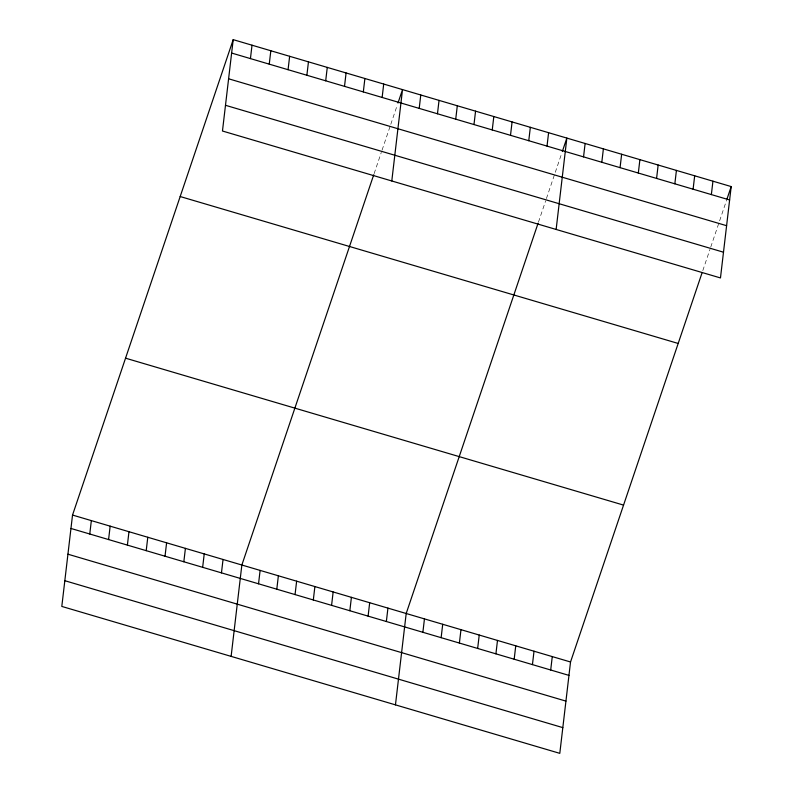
<?xml version="1.0" encoding="UTF-8"?>
<svg xmlns="http://www.w3.org/2000/svg" width="793" height="793" viewBox="0 0 793 793"><rect width="100%" height="100%" fill="white"/><g stroke="black" fill="none" stroke-linecap="round" stroke-linejoin="round"><path stroke-width="0.59" stroke-dasharray="3.96 2.97" d="M374.118 173.647L381.314 152.355M382.067 150.115L390.404 125.463M390.78 124.342L397.214 105.291M538.457 222.129L545.653 200.837M546.407 198.597L561.553 153.773M702.796 270.611L709.993 249.329M710.746 247.079L726.656 200.014"/><path stroke-width="1.19" d="M233.201 39.65L222.466 131.014L720.47 277.937L731.196 186.573L233.201 39.65L72.53 515.063L61.804 606.427L559.799 753.35L570.534 661.986L702.043 272.861M89.768 534.016L91.344 520.614M108.582 539.567L110.158 526.165M127.395 545.118L128.972 531.716M146.209 550.669L147.785 537.267M165.023 556.22L166.599 542.818M183.837 561.771L185.413 548.369M250.439 58.603L252.015 45.201M202.651 567.322L204.227 553.92M269.253 64.154L270.829 50.752M221.465 572.873L223.041 559.471M288.067 69.705L289.643 56.303M231.12 656.386L241.855 565.022L373.741 174.767M306.881 75.256L308.457 61.854M258.538 583.807L260.114 570.405M325.695 80.807L327.271 67.405M276.797 589.199L278.373 575.787M344.509 86.358L346.085 72.956M295.055 594.581L296.632 581.18M363.323 91.909L364.889 78.507M313.314 599.964L314.89 586.562M382.137 97.46L383.703 84.048M331.583 605.356L333.149 591.955M391.792 180.973L402.517 89.599L397.977 103.05M349.842 610.739L351.408 597.337M419.21 108.393L420.776 94.991M368.101 616.131L369.677 602.73M437.468 113.776L439.044 100.374M386.36 621.514L387.936 608.112M455.727 119.168L457.303 105.766M395.459 704.868L406.194 613.504L538.08 223.249M473.986 124.551L475.562 111.149M422.877 632.289L424.453 618.887M492.245 129.943L493.821 116.541M441.136 637.681L442.712 624.279M510.504 135.325L512.08 121.924M459.395 643.064L460.971 629.662M528.762 140.718L530.339 127.316M477.654 648.456L479.23 635.054M547.021 146.1L548.597 132.699M495.922 653.838L497.489 640.437M556.131 229.455L566.856 138.081L562.316 151.532M514.181 659.231L515.747 645.819M583.549 156.875L585.115 143.474M532.44 664.613L534.016 651.212M601.808 162.268L603.384 148.856M550.699 669.996L552.275 656.594M620.067 167.65L621.643 154.248M638.325 173.033L639.901 159.631M656.584 178.425L658.16 165.023M674.843 183.807L676.419 170.406M693.102 189.2L694.678 175.798M711.361 194.582L712.937 181.181M727.032 198.894L731.196 186.573M231.625 53.052L729.629 199.975M228.602 78.785L726.606 225.698M225.49 105.291L723.494 252.204M180.18 196.535L678.184 343.458M125.552 358.178L623.556 505.101M72.53 515.063L570.534 661.986M70.964 528.465L568.958 675.388M67.94 554.198L565.934 701.111M64.828 580.704L562.822 727.627"/></g></svg>
